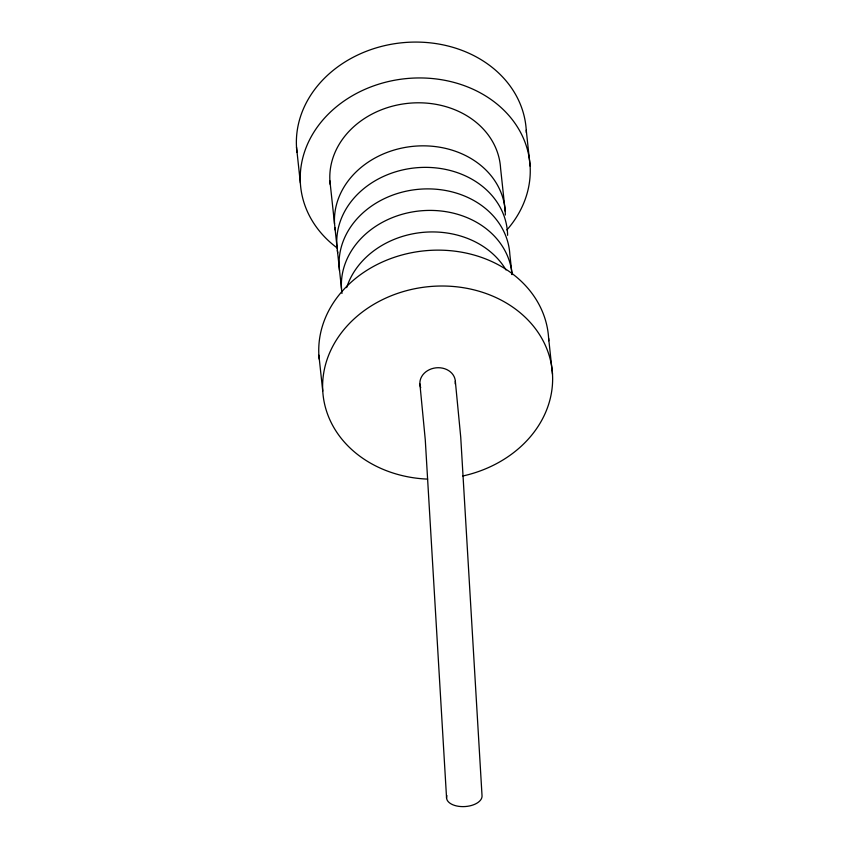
<?xml version="1.0" encoding="UTF-8"?>
<svg xmlns="http://www.w3.org/2000/svg" width="849" height="849" viewBox="0 0 849 849"><rect width="100%" height="100%" fill="white"/><g stroke="black" fill="none" stroke-linecap="round" stroke-linejoin="round"><path stroke-width="1.27" d="M526.253 130.205L530.116 166.075M548.634 338.263L552.487 374.133M505.208 211.305L500.581 168.261A85.59 71.592 -6.1 0 0 408.772 103.26A85.59 71.592 -6.1 0 0 330.24 184.573M455.34 381.307L460.731 437.182L482.02 795.545A17.776 9.732 -3.4 0 1 463.013 806.624A17.776 9.732 -3.4 0 1 446.914 795.609M419.894 383.918L425.275 439.793L446.574 798.166M329.911 180.858L341.478 288.469M296.513 147.164L300.366 183.034M318.884 355.222L322.747 391.092M420.722 387.717A17.776 14.868 -6.1 0 1 435.962 367.84A17.776 14.868 -6.1 0 1 455.223 383.907M319.213 359.159A115.209 96.372 -6.1 0 1 427.174 250.572A115.209 96.372 -6.1 0 1 548.741 340.767M427.631 479.112A115.209 96.372 -6.1 0 1 337.127 338.878A115.209 96.372 -6.1 0 1 529.744 321.877A115.209 96.372 -6.1 0 1 462.79 476.002M334.538 223.903A85.59 71.592 -6.1 0 1 417.846 145.975A85.59 71.592 -6.1 0 1 505.314 215.03M335.228 230.09A85.59 71.592 -6.1 0 1 334.877 227.617M337.011 247.834A115.209 96.372 -6.1 0 1 328.383 114.053A115.209 96.372 -6.1 0 1 487.719 97.274A115.209 96.372 -6.1 0 1 506.895 229.941M297.001 152.427A115.209 96.372 -6.1 0 1 404.007 42.577A115.209 96.372 -6.1 0 1 526.369 132.709M346.657 287.609A85.59 71.592 -6.1 0 1 421.146 232.552A85.59 71.592 -6.1 0 1 506.015 269.961M341.977 293.425A85.59 71.592 -6.1 0 1 418.865 211.019A85.59 71.592 -6.1 0 1 512.064 274.641L509.835 254.35A85.59 71.592 -6.1 0 0 418.037 189.348A85.59 71.592 -6.1 0 0 339.504 270.661M337.053 247.897A85.59 71.592 -6.1 0 1 417.941 167.635A85.59 71.592 -6.1 0 1 507.617 235.311M337.764 252.853A85.59 71.592 -6.1 0 1 337.35 250.381"/></g></svg>
